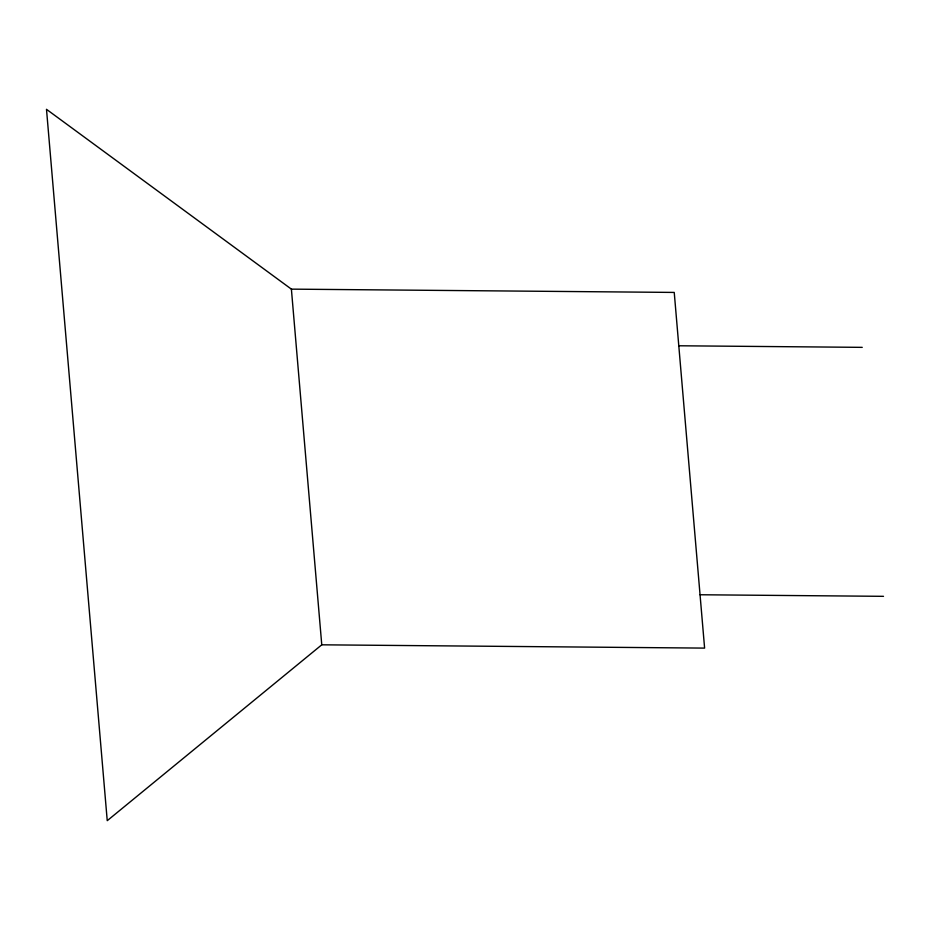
<?xml version="1.0" encoding="UTF-8"?>
<svg xmlns="http://www.w3.org/2000/svg" width="930" height="930" viewBox="0 0 930 930"><rect width="100%" height="100%" fill="white"/><g stroke="black" fill="none" stroke-linecap="round" stroke-linejoin="round"><path stroke-width="1.4" d="M321.768 644.816L107.241 820.679L46.5 109.322L291.392 289.137L674.238 292.427L704.603 648.105L321.768 644.816L291.392 289.137M678.795 345.774L862.238 347.355M700.058 594.758L883.5 596.328"/></g></svg>
